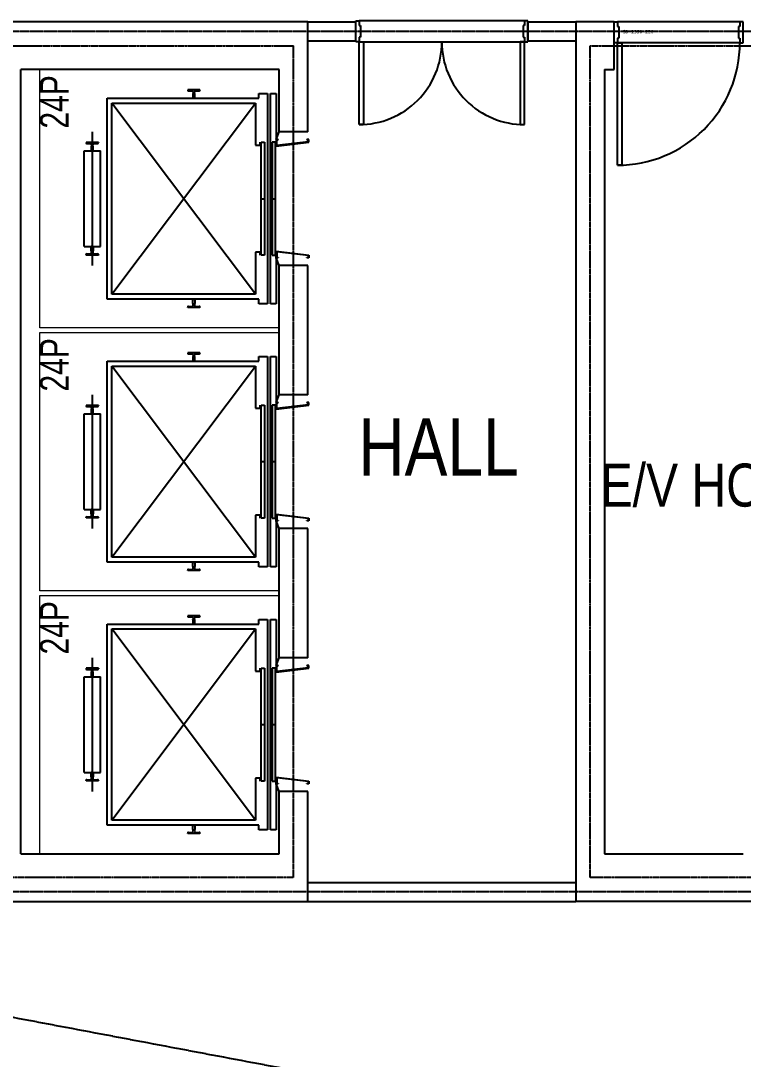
# Model space of a CAD drawing. Header units: millimetres. Extents: x -20379 to 476967, y -520228 to 220376.
# Drawn here: x 400794 to 408344, y -482470 to -471610 of the extents above; entities that cross this region are included whole.
import ezdxf
from ezdxf.enums import TextEntityAlignment as Align

# ---------------------------------------------------------------- set-up
doc = ezdxf.new("R2010")
doc.units = ezdxf.units.MM
doc.header["$MEASUREMENT"] = 0
for name, pattern in [('$0$X-CORE_B2F$0$CENTER2', [1.125, 0.75, -0.125, 0.125, -0.125]), ('$0$X-GRID_B3~B1$0$CENTER2', [1.125, 0.75, -0.125, 0.125, -0.125]), ('$0$X-INT-B2$0$CEN', [62, 60, -1, 0, -1])]:
    doc.linetypes.add(name, pattern=pattern)
doc.layers.get('Defpoints').update_dxf_attribs({"color": 145, "lineweight": 9})
doc.layers.add('$0$NDC_S_HATCH MATERIAL', color=8, linetype='Continuous', lineweight=9)
for name, color, linetype in [('$0$X-CORE_B2F$0$A-CEN2', 8, '$0$X-CORE_B2F$0$CENTER2'), ('$0$X-CORE_B2F$0$A-CON', 2, 'Continuous'), ('$0$X-CORE_B2F$0$A-DOOR', 4, 'Continuous'), ('$0$X-CORE_B2F$0$A-DOORF', 9, 'Continuous'), ('$0$X-CORE_B2F$0$A-ELE4', 8, 'Continuous'), ('$0$X-CORE_B2F$0$A-ELEV', 5, 'Continuous'), ('$0$X-GRID_B3~B1$0$A-CEN1', 1, '$0$X-GRID_B3~B1$0$CENTER2'), ('$0$X-INT-B2$0$A-DOOR', 4, 'Continuous'), ('$0$X-INT-B2$0$A-DOORF', 9, 'Continuous'), ('$0$X-INT-B2$0$A-ELE4', 8, 'Continuous'), ('$0$X-INT-B2$0$A-OPEN1', 1, '$0$X-INT-B2$0$CEN'), ('$0$X-INT-B2$0$A-WALB', 3, 'Continuous')]:
    doc.layers.add(name, color=color, linetype=linetype)
doc.styles.add('$0$X-CORE_B2F$0$\\M+3C6F2\\M+3B8E9\\M+3B5B5$0$X-PLAN_1F$0$\\M+3B5B8\\M+3BFF2', font='')
doc.styles.add('$0$X-CORE_B2F$0$Hrtext', font='arial.ttf', dxfattribs={"width": 0.8})
doc.styles.add('$0$X-CORE_B2F$0$X-PLAN$0$Standard', font='')
doc.styles.add('$0$X-GRID_B3~B1$0$Heerim', font='', dxfattribs={"width": 0.8})
doc.styles.add('$0$X-INT-B2$0$Hrtext', font='arial.ttf', dxfattribs={"width": 0.8})
doc.styles.get('$0$X-CORE_B2F$0$\\M+3C6F2\\M+3B8E9\\M+3B5B5$0$X-PLAN_1F$0$\\M+3B5B8\\M+3BFF2').set_extended_font_data('Dotum')
doc.styles.get('$0$X-CORE_B2F$0$X-PLAN$0$Standard').set_extended_font_data('DotumChe')
doc.styles.get('$0$X-GRID_B3~B1$0$Heerim').set_extended_font_data('Dotum')

# ---------------------------------------------------------------- blocks, each defined once
blk = doc.blocks.new('$0$258')
at = {"layer": '$0$X-CORE_B2F$0$A-CEN2'}
for p, q in [((495947, -158581), (501947, -158581)), ((501947, -167281), (501947, -158581)), ((505047, -158581), (516447, -158581)), ((505047, -167281), (505047, -158581)), ((501947, -167281), (495947, -167281)), ((516447, -167281), (505047, -167281))]:
    blk.add_line(p, q, dxfattribs=at)
at = {"layer": '$0$X-CORE_B2F$0$A-CON', "ltscale": 10}
for p, q in [((502097, -158331), (498397, -158331)), ((502097, -159481), (502097, -158331)), ((505297, -158331), (504897, -158331)), ((504897, -158331), (504897, -167531)), ((505297, -158831), (505297, -158331)), ((499097, -167031), (499097, -158831)), ((501797, -158831), (499097, -158831)), ((501797, -159481), (501797, -158831)), ((505197, -158831), (505197, -167031)), ((505197, -158831), (505297, -158831)), ((501797, -162231), (501797, -160881)), ((502097, -162231), (502097, -160881)), ((501797, -164981), (501797, -163631)), ((502097, -164981), (502097, -163631)), ((501797, -167031), (501797, -166381)), ((502097, -167531), (502097, -166381)), ((499097, -167031), (501797, -167031)), ((505197, -167031), (506647, -167031)), ((495797, -167531), (502097, -167531)), ((509570, -167531), (504897, -167531))]:
    blk.add_line(p, q, dxfattribs=at)
at = {"layer": '$0$X-CORE_B2F$0$A-CON'}
for p, q in [((502097, -159481), (501797, -159481)), ((502097, -160881), (501797, -160881)), ((502097, -162231), (501797, -162231)), ((502097, -163631), (501797, -163631)), ((502097, -164981), (501797, -164981)), ((502097, -166381), (501797, -166381))]:
    blk.add_line(p, q, dxfattribs=at)
at = {"layer": '$0$X-CORE_B2F$0$A-DOOR'}
for p, q in [((505297, -158331), (505332, -158331)), ((505297, -158551), (505297, -158331)), ((505332, -158331), (505332, -158381)), ((506647, -158331), (506612, -158331)), ((506612, -158331), (506612, -158381)), ((506647, -158551), (506647, -158331)), ((505332, -158381), (505347, -158381)), ((505347, -158381), (505347, -158501)), ((506612, -158381), (506597, -158381)), ((506597, -158381), (506597, -158501)), ((505332, -158551), (505297, -158551)), ((505347, -158501), (505332, -158501)), ((505332, -158501), (505332, -158551)), ((505332, -158551), (505377, -158551)), ((505332, -159831), (505332, -158551)), ((505377, -158551), (505377, -159831)), ((506597, -158501), (506612, -158501)), ((506612, -158501), (506612, -158551)), ((506612, -158551), (506647, -158551)), ((501787, -159561), (501767, -159561)), ((501767, -159561), (501767, -159631)), ((501767, -159631), (502107, -159591)), ((501772, -159566), (501787, -159566)), ((501772, -159625), (501772, -159566)), ((502102, -159586), (501772, -159625)), ((501787, -159566), (501787, -159561)), ((502107, -159561), (502087, -159561)), ((502087, -159561), (502087, -159566)), ((502087, -159566), (502102, -159566)), ((502102, -159566), (502102, -159586)), ((502107, -159591), (502107, -159561)), ((505377, -159831), (505332, -159831)), ((501767, -160801), (501767, -160731)), ((501767, -160731), (502107, -160771)), ((501787, -160801), (501767, -160801)), ((502102, -160775), (501772, -160737)), ((501772, -160737), (501772, -160796)), ((501772, -160796), (501787, -160796)), ((501787, -160796), (501787, -160801)), ((502087, -160801), (502087, -160796)), ((502087, -160796), (502102, -160796)), ((502107, -160801), (502087, -160801)), ((502102, -160796), (502102, -160775)), ((502107, -160771), (502107, -160801)), ((501787, -162311), (501767, -162311)), ((501767, -162311), (501767, -162381)), ((501767, -162381), (502107, -162341)), ((501772, -162316), (501787, -162316)), ((501772, -162375), (501772, -162316)), ((502102, -162336), (501772, -162375)), ((501787, -162316), (501787, -162311)), ((502107, -162311), (502087, -162311)), ((502087, -162311), (502087, -162316)), ((502087, -162316), (502102, -162316)), ((502102, -162316), (502102, -162336)), ((502107, -162341), (502107, -162311)), ((501767, -163551), (501767, -163481)), ((501767, -163481), (502107, -163521)), ((501787, -163551), (501767, -163551)), ((502102, -163525), (501772, -163487)), ((501772, -163487), (501772, -163546)), ((501772, -163546), (501787, -163546)), ((501787, -163546), (501787, -163551)), ((502087, -163551), (502087, -163546)), ((502087, -163546), (502102, -163546)), ((502107, -163551), (502087, -163551)), ((502102, -163546), (502102, -163525)), ((502107, -163521), (502107, -163551)), ((501787, -165061), (501767, -165061)), ((501767, -165061), (501767, -165131)), ((501772, -165066), (501787, -165066)), ((501772, -165125), (501772, -165066)), ((501787, -165066), (501787, -165061)), ((502107, -165061), (502087, -165061)), ((502087, -165061), (502087, -165066)), ((502087, -165066), (502102, -165066)), ((502102, -165066), (502102, -165086)), ((502107, -165091), (502107, -165061)), ((501767, -165131), (502107, -165091)), ((502102, -165086), (501772, -165125)), ((501767, -166301), (501767, -166231)), ((501767, -166231), (502107, -166271)), ((502102, -166275), (501772, -166237)), ((501772, -166237), (501772, -166296)), ((501787, -166301), (501767, -166301)), ((501772, -166296), (501787, -166296)), ((501787, -166296), (501787, -166301)), ((502087, -166301), (502087, -166296)), ((502087, -166296), (502102, -166296)), ((502107, -166301), (502087, -166301)), ((502102, -166296), (502102, -166275)), ((502107, -166271), (502107, -166301))]:
    blk.add_line(p, q, dxfattribs=at)
at = {"layer": '$0$X-CORE_B2F$0$A-DOORF'}
blk.add_arc((505332, -158551), 1280, 270, 0.0107, dxfattribs=at)
at = {"layer": '$0$X-CORE_B2F$0$A-ELE4'}
for p, q in [((506612, -158331), (505332, -158331)), ((506612, -158551), (505332, -158551))]:
    blk.add_line(p, q, dxfattribs=at)
at = {"layer": '$0$X-CORE_B2F$0$A-ELEV'}
for p, q in [((500969, -159042), (500841, -159042)), ((500841, -159042), (500841, -159046)), ((500847, -159053), (500857, -159054)), ((500857, -159054), (500891, -159056)), ((500893, -159085), (500893, -159128)), ((500897, -159063), (500897, -159080)), ((500912, -159080), (500912, -159063)), ((500916, -159128), (500916, -159085)), ((500918, -159056), (500962, -159053)), ((500969, -159042), (500969, -159046)), ((500969, -159046), (500969, -159042)), ((501585, -159131), (501585, -159081)), ((501585, -159081), (501675, -159081)), ((501675, -159081), (501675, -161281)), ((501705, -161281), (501705, -159081)), ((501705, -159081), (501767, -159081)), ((501767, -159081), (501767, -159561)), ((499998, -161231), (499998, -159131)), ((499998, -159131), (501585, -159131)), ((500048, -161181), (500048, -159181)), ((500048, -159181), (501548, -159181)), ((500048, -161181), (501548, -159181)), ((501548, -161181), (500048, -159181)), ((500896, -159131), (500913, -159131)), ((500911, -159131), (500899, -159131)), ((500899, -159131), (500911, -159131)), ((501548, -159181), (501548, -159621)), ((499843, -159481), (499843, -160881)), ((501767, -159561), (501797, -159481)), ((499907, -159592), (499779, -159592)), ((499779, -159592), (499779, -159596)), ((499785, -159603), (499795, -159604)), ((499795, -159604), (499829, -159606)), ((499831, -159635), (499831, -159678)), ((499835, -159613), (499835, -159630)), ((499850, -159630), (499850, -159613)), ((499854, -159678), (499854, -159635)), ((499856, -159606), (499900, -159603)), ((499890, -159604), (499900, -159603)), ((499907, -159592), (499907, -159596)), ((499907, -159596), (499907, -159592)), ((501548, -159621), (501598, -159621)), ((501598, -159621), (501598, -159591)), ((501608, -159591), (501643, -159591)), ((501608, -160771), (501608, -159591)), ((501643, -159591), (501643, -160771)), ((501725, -159591), (501725, -160771)), ((501760, -159591), (501725, -159591)), ((501760, -160771), (501760, -159591)), ((499758, -159681), (499928, -159681)), ((499758, -160681), (499758, -159681)), ((499758, -159681), (499928, -159681)), ((499834, -159681), (499851, -159681)), ((499928, -160681), (499928, -159681)), ((501608, -160181), (501643, -160181)), ((501725, -160181), (501760, -160181)), ((499758, -160681), (499928, -160681)), ((499831, -160727), (499831, -160684)), ((499834, -160681), (499851, -160681)), ((499854, -160684), (499854, -160727)), ((499779, -160770), (499779, -160765)), ((499907, -160770), (499779, -160770)), ((499785, -160758), (499795, -160758)), ((499795, -160758), (499829, -160756)), ((499835, -160749), (499835, -160731)), ((499850, -160731), (499850, -160749)), ((499856, -160756), (499900, -160758)), ((499890, -160758), (499900, -160758)), ((499907, -160770), (499907, -160765)), ((499907, -160765), (499907, -160770)), ((501598, -160741), (501548, -160741)), ((501548, -160741), (501548, -161181)), ((501598, -160771), (501598, -160741)), ((501643, -160771), (501608, -160771)), ((501725, -160771), (501760, -160771)), ((501797, -160881), (501767, -160801)), ((501767, -160801), (501767, -161281)), ((501585, -161231), (499998, -161231)), ((501548, -161181), (500048, -161181)), ((500893, -161277), (500893, -161234)), ((500896, -161231), (500913, -161231)), ((500916, -161234), (500916, -161277)), ((501585, -161281), (501585, -161231)), ((500841, -161320), (500841, -161315)), ((500969, -161320), (500841, -161320)), ((500847, -161308), (500857, -161308)), ((500857, -161308), (500891, -161306)), ((500897, -161299), (500897, -161281)), ((500912, -161281), (500912, -161299)), ((500918, -161306), (500962, -161308)), ((500952, -161308), (500962, -161308)), ((500969, -161320), (500969, -161315)), ((500969, -161315), (500969, -161320)), ((501675, -161281), (501585, -161281)), ((501767, -161281), (501705, -161281)), ((500969, -161792), (500841, -161792)), ((500841, -161792), (500841, -161796)), ((500847, -161803), (500857, -161804)), ((500857, -161804), (500891, -161806)), ((500897, -161813), (500897, -161830)), ((500912, -161830), (500912, -161813)), ((500918, -161806), (500962, -161803)), ((500969, -161792), (500969, -161796)), ((500969, -161796), (500969, -161792)), ((499998, -163981), (499998, -161881)), ((499998, -161881), (501585, -161881)), ((500893, -161835), (500893, -161878)), ((500896, -161881), (500913, -161881)), ((500911, -161881), (500899, -161881)), ((500899, -161881), (500911, -161881)), ((500916, -161878), (500916, -161835)), ((501585, -161881), (501585, -161831)), ((501585, -161831), (501675, -161831)), ((501675, -161831), (501675, -164031)), ((501705, -164031), (501705, -161831)), ((501705, -161831), (501767, -161831)), ((501767, -161831), (501767, -162311)), ((500048, -163931), (500048, -161931)), ((500048, -161931), (501548, -161931)), ((500048, -163931), (501548, -161931)), ((501548, -163931), (500048, -161931)), ((501548, -161931), (501548, -162371)), ((499843, -162231), (499843, -163631)), ((501767, -162311), (501797, -162231)), ((499907, -162342), (499779, -162342)), ((499779, -162342), (499779, -162346)), ((499785, -162353), (499795, -162354)), ((499795, -162354), (499829, -162356)), ((499856, -162356), (499900, -162353)), ((499890, -162354), (499900, -162353)), ((499907, -162342), (499907, -162346)), ((499907, -162346), (499907, -162342)), ((501598, -162371), (501598, -162341)), ((501608, -162341), (501643, -162341)), ((501608, -163521), (501608, -162341)), ((501643, -162341), (501643, -163521)), ((501725, -162341), (501725, -163521)), ((501760, -162341), (501725, -162341)), ((501760, -163521), (501760, -162341)), ((499758, -162431), (499928, -162431)), ((499758, -163431), (499758, -162431)), ((499758, -162431), (499928, -162431)), ((499831, -162385), (499831, -162428)), ((499834, -162431), (499851, -162431)), ((499835, -162363), (499835, -162380)), ((499850, -162380), (499850, -162363)), ((499854, -162428), (499854, -162385)), ((499928, -163431), (499928, -162431)), ((501548, -162371), (501598, -162371)), ((501608, -162931), (501643, -162931)), ((501725, -162931), (501760, -162931)), ((499758, -163431), (499928, -163431)), ((499831, -163477), (499831, -163434)), ((499834, -163431), (499851, -163431)), ((499854, -163434), (499854, -163477)), ((499779, -163520), (499779, -163515)), ((499907, -163520), (499779, -163520)), ((499785, -163508), (499795, -163508)), ((499795, -163508), (499829, -163506)), ((499835, -163499), (499835, -163481)), ((499850, -163481), (499850, -163499)), ((499856, -163506), (499900, -163508)), ((499890, -163508), (499900, -163508)), ((499907, -163520), (499907, -163515)), ((499907, -163515), (499907, -163520)), ((501598, -163491), (501548, -163491)), ((501548, -163491), (501548, -163931)), ((501598, -163521), (501598, -163491)), ((501643, -163521), (501608, -163521)), ((501725, -163521), (501760, -163521)), ((501797, -163631), (501767, -163551)), ((501767, -163551), (501767, -164031)), ((501585, -163981), (499998, -163981)), ((501548, -163931), (500048, -163931)), ((500893, -164027), (500893, -163984)), ((500896, -163981), (500913, -163981)), ((500916, -163984), (500916, -164027)), ((501585, -164031), (501585, -163981)), ((500841, -164070), (500841, -164065)), ((500969, -164070), (500841, -164070)), ((500847, -164058), (500857, -164058)), ((500857, -164058), (500891, -164056)), ((500897, -164049), (500897, -164031)), ((500912, -164031), (500912, -164049)), ((500918, -164056), (500962, -164058)), ((500952, -164058), (500962, -164058)), ((500969, -164070), (500969, -164065)), ((500969, -164065), (500969, -164070)), ((501675, -164031), (501585, -164031)), ((501767, -164031), (501705, -164031)), ((499998, -166731), (499998, -164631)), ((499998, -164631), (501585, -164631)), ((500969, -164542), (500841, -164542)), ((500841, -164542), (500841, -164546)), ((500847, -164553), (500857, -164554)), ((500857, -164554), (500891, -164556)), ((500893, -164585), (500893, -164628)), ((500896, -164631), (500913, -164631)), ((500897, -164563), (500897, -164580)), ((500911, -164631), (500899, -164631)), ((500899, -164631), (500911, -164631)), ((500912, -164580), (500912, -164563)), ((500916, -164628), (500916, -164585)), ((500918, -164556), (500962, -164553)), ((500969, -164542), (500969, -164546)), ((500969, -164546), (500969, -164542)), ((501585, -164631), (501585, -164581)), ((501585, -164581), (501675, -164581)), ((501675, -164581), (501675, -166781)), ((501705, -166781), (501705, -164581)), ((501705, -164581), (501767, -164581)), ((501767, -164581), (501767, -165061)), ((500048, -166681), (500048, -164681)), ((500048, -164681), (501548, -164681)), ((500048, -166681), (501548, -164681)), ((501548, -166681), (500048, -164681)), ((501548, -164681), (501548, -165121)), ((499843, -164981), (499843, -166381)), ((501767, -165061), (501797, -164981)), ((499907, -165092), (499779, -165092)), ((499779, -165092), (499779, -165096)), ((499785, -165103), (499795, -165104)), ((499795, -165104), (499829, -165106)), ((499831, -165135), (499831, -165178)), ((499835, -165113), (499835, -165130)), ((499850, -165130), (499850, -165113)), ((499854, -165178), (499854, -165135)), ((499856, -165106), (499900, -165103)), ((499890, -165104), (499900, -165103)), ((499907, -165092), (499907, -165096)), ((499907, -165096), (499907, -165092)), ((501548, -165121), (501598, -165121)), ((501598, -165121), (501598, -165091)), ((501608, -165091), (501643, -165091)), ((501608, -166271), (501608, -165091)), ((501643, -165091), (501643, -166271)), ((501725, -165091), (501725, -166271)), ((501760, -165091), (501725, -165091)), ((501760, -166271), (501760, -165091)), ((499758, -165181), (499928, -165181)), ((499758, -166181), (499758, -165181)), ((499758, -165181), (499928, -165181)), ((499834, -165181), (499851, -165181)), ((499928, -166181), (499928, -165181)), ((501608, -165681), (501643, -165681)), ((501725, -165681), (501760, -165681)), ((499758, -166181), (499928, -166181)), ((499779, -166270), (499779, -166265)), ((499785, -166258), (499795, -166258)), ((499795, -166258), (499829, -166256)), ((499831, -166227), (499831, -166184)), ((499834, -166181), (499851, -166181)), ((499835, -166249), (499835, -166231)), ((499850, -166231), (499850, -166249)), ((499854, -166184), (499854, -166227)), ((499856, -166256), (499900, -166258)), ((499890, -166258), (499900, -166258)), ((499907, -166270), (499907, -166265)), ((499907, -166265), (499907, -166270)), ((501598, -166241), (501548, -166241)), ((501548, -166241), (501548, -166681)), ((501598, -166271), (501598, -166241)), ((499907, -166270), (499779, -166270)), ((501643, -166271), (501608, -166271)), ((501725, -166271), (501760, -166271)), ((501797, -166381), (501767, -166301)), ((501767, -166301), (501767, -166781)), ((501548, -166681), (500048, -166681)), ((501585, -166731), (499998, -166731)), ((500847, -166808), (500857, -166808)), ((500857, -166808), (500891, -166806)), ((500893, -166777), (500893, -166734)), ((500896, -166731), (500913, -166731)), ((500897, -166799), (500897, -166781)), ((500912, -166781), (500912, -166799)), ((500916, -166734), (500916, -166777)), ((500918, -166806), (500962, -166808)), ((500952, -166808), (500962, -166808)), ((501585, -166781), (501585, -166731)), ((501675, -166781), (501585, -166781)), ((501767, -166781), (501705, -166781)), ((500841, -166820), (500841, -166815)), ((500969, -166820), (500841, -166820)), ((500969, -166820), (500969, -166815)), ((500969, -166815), (500969, -166820))]:
    blk.add_line(p, q, dxfattribs=at)
for centre, radius, start, end in [((500848, -159046), 7.18, 180, 266.6174), ((500890, -159063), 7.18, 0, 86.6297), ((500893, -159080), 4.31, 270, 0), ((500919, -159063), 7.18, 93.3732, 180), ((500916, -159080), 4.31, 180, 270), ((500961, -159046), 7.18, 273.3826, 360), ((500961, -159046), 7.18, 273.3826, 0), ((500961, -159046), 7.18, 273.3826, 0), ((500896, -159128), 2.87, 180, 270), ((500913, -159128), 2.87, 270, 0), ((499786, -159596), 7.18, 180, 266.6174), ((499828, -159613), 7.18, 0, 86.6297), ((499831, -159630), 4.31, 270, 0), ((499857, -159613), 7.18, 93.3732, 180), ((499854, -159630), 4.31, 180, 270), ((499899, -159596), 7.18, 273.3826, 360), ((499899, -159596), 7.18, 273.3826, 0), ((499899, -159596), 7.18, 273.3826, 0), ((499834, -159678), 2.87, 180, 270), ((499851, -159678), 2.87, 270, 0), ((499834, -160684), 2.87, 90, 180), ((499831, -160731), 4.31, 0, 90), ((499854, -160731), 4.31, 90, 180), ((499851, -160684), 2.87, 0, 90), ((499786, -160765), 7.18, 93.3826, 180), ((499828, -160749), 7.18, 273.3703, 0), ((499857, -160749), 7.18, 180, 266.6268), ((499899, -160765), 7.18, 0, 86.6174), ((499899, -160765), 7.18, 0, 86.6174), ((499899, -160765), 7.18, 0, 86.6174), ((500896, -161234), 2.87, 90, 180), ((500913, -161234), 2.87, 0, 90), ((500848, -161315), 7.18, 93.3826, 180), ((500890, -161299), 7.18, 273.3703, 0), ((500893, -161281), 4.31, 0, 90), ((500916, -161281), 4.31, 90, 180), ((500919, -161299), 7.18, 180, 266.6268), ((500961, -161315), 7.18, 0, 86.6174), ((500961, -161315), 7.18, 0, 86.6174), ((500961, -161315), 7.18, 0, 86.6174), ((500848, -161796), 7.18, 180, 266.6174), ((500890, -161813), 7.18, 0, 86.6297), ((500919, -161813), 7.18, 93.3732, 180), ((500961, -161796), 7.18, 273.3826, 360), ((500961, -161796), 7.18, 273.3826, 0), ((500961, -161796), 7.18, 273.3826, 0), ((500893, -161830), 4.31, 270, 0), ((500896, -161878), 2.87, 180, 270), ((500916, -161830), 4.31, 180, 270), ((500913, -161878), 2.87, 270, 0), ((499786, -162346), 7.18, 180, 266.6174), ((499828, -162363), 7.18, 0, 86.6297), ((499857, -162363), 7.18, 93.3732, 180), ((499899, -162346), 7.18, 273.3826, 360), ((499899, -162346), 7.18, 273.3826, 0), ((499899, -162346), 7.18, 273.3826, 0), ((499831, -162380), 4.31, 270, 0), ((499834, -162428), 2.87, 180, 270), ((499854, -162380), 4.31, 180, 270), ((499851, -162428), 2.87, 270, 0), ((499834, -163434), 2.87, 90, 180), ((499851, -163434), 2.87, 0, 90), ((499786, -163515), 7.18, 93.3826, 180), ((499828, -163499), 7.18, 273.3703, 0), ((499831, -163481), 4.31, 0, 90), ((499854, -163481), 4.31, 90, 180), ((499857, -163499), 7.18, 180, 266.6268), ((499899, -163515), 7.18, 0, 86.6174), ((499899, -163515), 7.18, 0, 86.6174), ((499899, -163515), 7.18, 0, 86.6174), ((500896, -163984), 2.87, 90, 180), ((500913, -163984), 2.87, 0, 90), ((500848, -164065), 7.18, 93.3826, 180), ((500890, -164049), 7.18, 273.3703, 0), ((500893, -164031), 4.31, 0, 90), ((500916, -164031), 4.31, 90, 180), ((500919, -164049), 7.18, 180, 266.6268), ((500961, -164065), 7.18, 0, 86.6174), ((500961, -164065), 7.18, 0, 86.6174), ((500961, -164065), 7.18, 0, 86.6174), ((500848, -164546), 7.18, 180, 266.6174), ((500890, -164563), 7.18, 0, 86.6297), ((500893, -164580), 4.31, 270, 0), ((500896, -164628), 2.87, 180, 270), ((500919, -164563), 7.18, 93.3732, 180), ((500916, -164580), 4.31, 180, 270), ((500913, -164628), 2.87, 270, 0), ((500961, -164546), 7.18, 273.3826, 360), ((500961, -164546), 7.18, 273.3826, 0), ((500961, -164546), 7.18, 273.3826, 0), ((499786, -165096), 7.18, 180, 266.6174), ((499828, -165113), 7.18, 0, 86.6297), ((499831, -165130), 4.31, 270, 0), ((499834, -165178), 2.87, 180, 270), ((499857, -165113), 7.18, 93.3732, 180), ((499854, -165130), 4.31, 180, 270), ((499851, -165178), 2.87, 270, 0), ((499899, -165096), 7.18, 273.3826, 360), ((499899, -165096), 7.18, 273.3826, 0), ((499899, -165096), 7.18, 273.3826, 0), ((499786, -166265), 7.18, 93.3826, 180), ((499828, -166249), 7.18, 273.3703, 0), ((499834, -166184), 2.87, 90, 180), ((499831, -166231), 4.31, 0, 90), ((499854, -166231), 4.31, 90, 180), ((499857, -166249), 7.18, 180, 266.6268), ((499851, -166184), 2.87, 0, 90), ((499899, -166265), 7.18, 0, 86.6174), ((499899, -166265), 7.18, 0, 86.6174), ((499899, -166265), 7.18, 0, 86.6174), ((500848, -166815), 7.18, 93.3826, 180), ((500890, -166799), 7.18, 273.3703, 0), ((500896, -166734), 2.87, 90, 180), ((500893, -166781), 4.31, 0, 90), ((500916, -166781), 4.31, 90, 180), ((500919, -166799), 7.18, 180, 266.6268), ((500913, -166734), 2.87, 0, 90), ((500961, -166815), 7.18, 0, 86.6174), ((500961, -166815), 7.18, 0, 86.6174), ((500961, -166815), 7.18, 0, 86.6174)]:
    blk.add_arc(centre, radius, start, end, dxfattribs=at)
at = {"layer": '$0$X-GRID_B3~B1$0$A-CEN1', "ltscale": 10}
for p, q in [((565437, -158431), (442147, -158431)), ((565437, -167431), (324908, -167431))]:
    blk.add_line(p, q, dxfattribs=at)
at = {"layer": '$0$X-INT-B2$0$A-DOOR'}
for p, q in [((502597, -158321), (502632, -158321)), ((502597, -158541), (502597, -158321)), ((502632, -158321), (502632, -158371)), ((504397, -158321), (504362, -158321)), ((504362, -158321), (504362, -158371)), ((504397, -158541), (504397, -158321)), ((502632, -158371), (502647, -158371)), ((502647, -158371), (502647, -158491)), ((504362, -158371), (504347, -158371)), ((504347, -158371), (504347, -158491)), ((502632, -158541), (502597, -158541)), ((502647, -158491), (502632, -158491)), ((502632, -158491), (502632, -158541)), ((502632, -158541), (502677, -158541)), ((502632, -159406), (502632, -158541)), ((502677, -158541), (502677, -159406)), ((504362, -158541), (504317, -158541)), ((504317, -158541), (504317, -159406)), ((504347, -158491), (504362, -158491)), ((504362, -158491), (504362, -158541)), ((504362, -158541), (504397, -158541)), ((504362, -159406), (504362, -158541)), ((502677, -159406), (502632, -159406)), ((504317, -159406), (504362, -159406))]:
    blk.add_line(p, q, dxfattribs=at)
at = {"layer": '$0$X-INT-B2$0$A-DOORF'}
for centre, start, end in [((502632, -158541), 269.9893, 0.0107), ((504361, -158541), 179.9893, 270.0107)]:
    blk.add_arc(centre, 865, start, end, dxfattribs=at)
at = {"layer": '$0$X-INT-B2$0$A-ELE4'}
for p, q in [((504362, -158321), (502632, -158321)), ((502632, -158541), (504362, -158541))]:
    blk.add_line(p, q, dxfattribs=at)
at = {"layer": '$0$X-INT-B2$0$A-OPEN1'}
blk.add_line((517997, -172331), (492597, -167531), dxfattribs=at)
at = {"layer": '$0$X-INT-B2$0$A-WALB', "ltscale": 10}
for p, q in [((502097, -158331), (502597, -158331)), ((502597, -158531), (502597, -158331)), ((504397, -158331), (504897, -158331)), ((504397, -158331), (504397, -158531)), ((502097, -158531), (502597, -158531)), ((504397, -158531), (504897, -158531)), ((502097, -167331), (504897, -167331)), ((502097, -167531), (504897, -167531))]:
    blk.add_line(p, q, dxfattribs=at)
at = {"layer": 'Defpoints'}
for p, q in [((499297, -161531), (499297, -158831)), ((499297, -158831), (501797, -158831)), ((501797, -158831), (501797, -159481)), ((501797, -159481), (502097, -159481)), ((502097, -160881), (501797, -160881)), ((501797, -160881), (501797, -161531)), ((501797, -161531), (499297, -161531)), ((499297, -164281), (499297, -161581)), ((499297, -161581), (501797, -161581)), ((501797, -161581), (501797, -162231)), ((501797, -162231), (502097, -162231)), ((502097, -163631), (501797, -163631)), ((501797, -163631), (501797, -164281)), ((501797, -164281), (499297, -164281)), ((499297, -167031), (499297, -164331)), ((499297, -164331), (501797, -164331)), ((501797, -164331), (501797, -164981)), ((501797, -164981), (502097, -164981)), ((502097, -166381), (501797, -166381)), ((501797, -166381), (501797, -167031)), ((501797, -167031), (499297, -167031))]:
    blk.add_line(p, q, dxfattribs=at)
at = {"style": '$0$X-GRID_B3~B1$0$Heerim', "width": 0.8}
for p in [(336345, -75064), (371545, -75064), (419545, -75064), (470745, -75064), (553745, -75064)]:
    blk.add_attdef('NO', text='', height=1000, dxfattribs=at).set_placement(p, align=Align.MIDDLE_CENTER)
for p in [(573015, -105332), (573015, -115032), (573015, -121932), (573015, -130632), (573015, -139932)]:
    blk.add_attdef('NO', text='', height=1000, rotation=90, dxfattribs=at).set_placement(p, align=Align.MIDDLE_CENTER)
at = {"layer": 'Defpoints', "linetype": 'Continuous', "style": '$0$X-CORE_B2F$0$X-PLAN$0$Standard', "text_generation_flag": 6}
blk.add_text('SD-1350-220', height=37.5, rotation=180, dxfattribs=at).set_placement((505548, -158434), align=Align.MIDDLE)
at = {"layer": 'Defpoints', "style": '$0$X-CORE_B2F$0$\\M+3C6F2\\M+3B8E9\\M+3B5B5$0$X-PLAN_1F$0$\\M+3B5B8\\M+3BFF2', "width": 0.8}
for p in [(499297, -159448), (499297, -162198), (499297, -164948)]:
    blk.add_text('24P', height=300, rotation=90, dxfattribs=at).set_placement(p, align=Align.TOP_LEFT)
at = {"layer": 'Defpoints', "style": '$0$X-INT-B2$0$Hrtext', "width": 0.8}
blk.add_text('HALL', height=600, dxfattribs=at).set_placement((503462, -162777), align=Align.MIDDLE_CENTER)
at = {"layer": 'Defpoints', "style": '$0$X-CORE_B2F$0$Hrtext', "width": 0.8}
blk.add_text('E/V HOTEL', height=450, dxfattribs=at).set_placement((506469, -163401), align=Align.CENTER)

msp = doc.modelspace()

# ---------------------------------------------------------------- block references
at = {"layer": '$0$NDC_S_HATCH MATERIAL'}
msp.add_blockref('$0$258', (-98302, -313290), dxfattribs=at)

doc.saveas('drawing.dxf')
